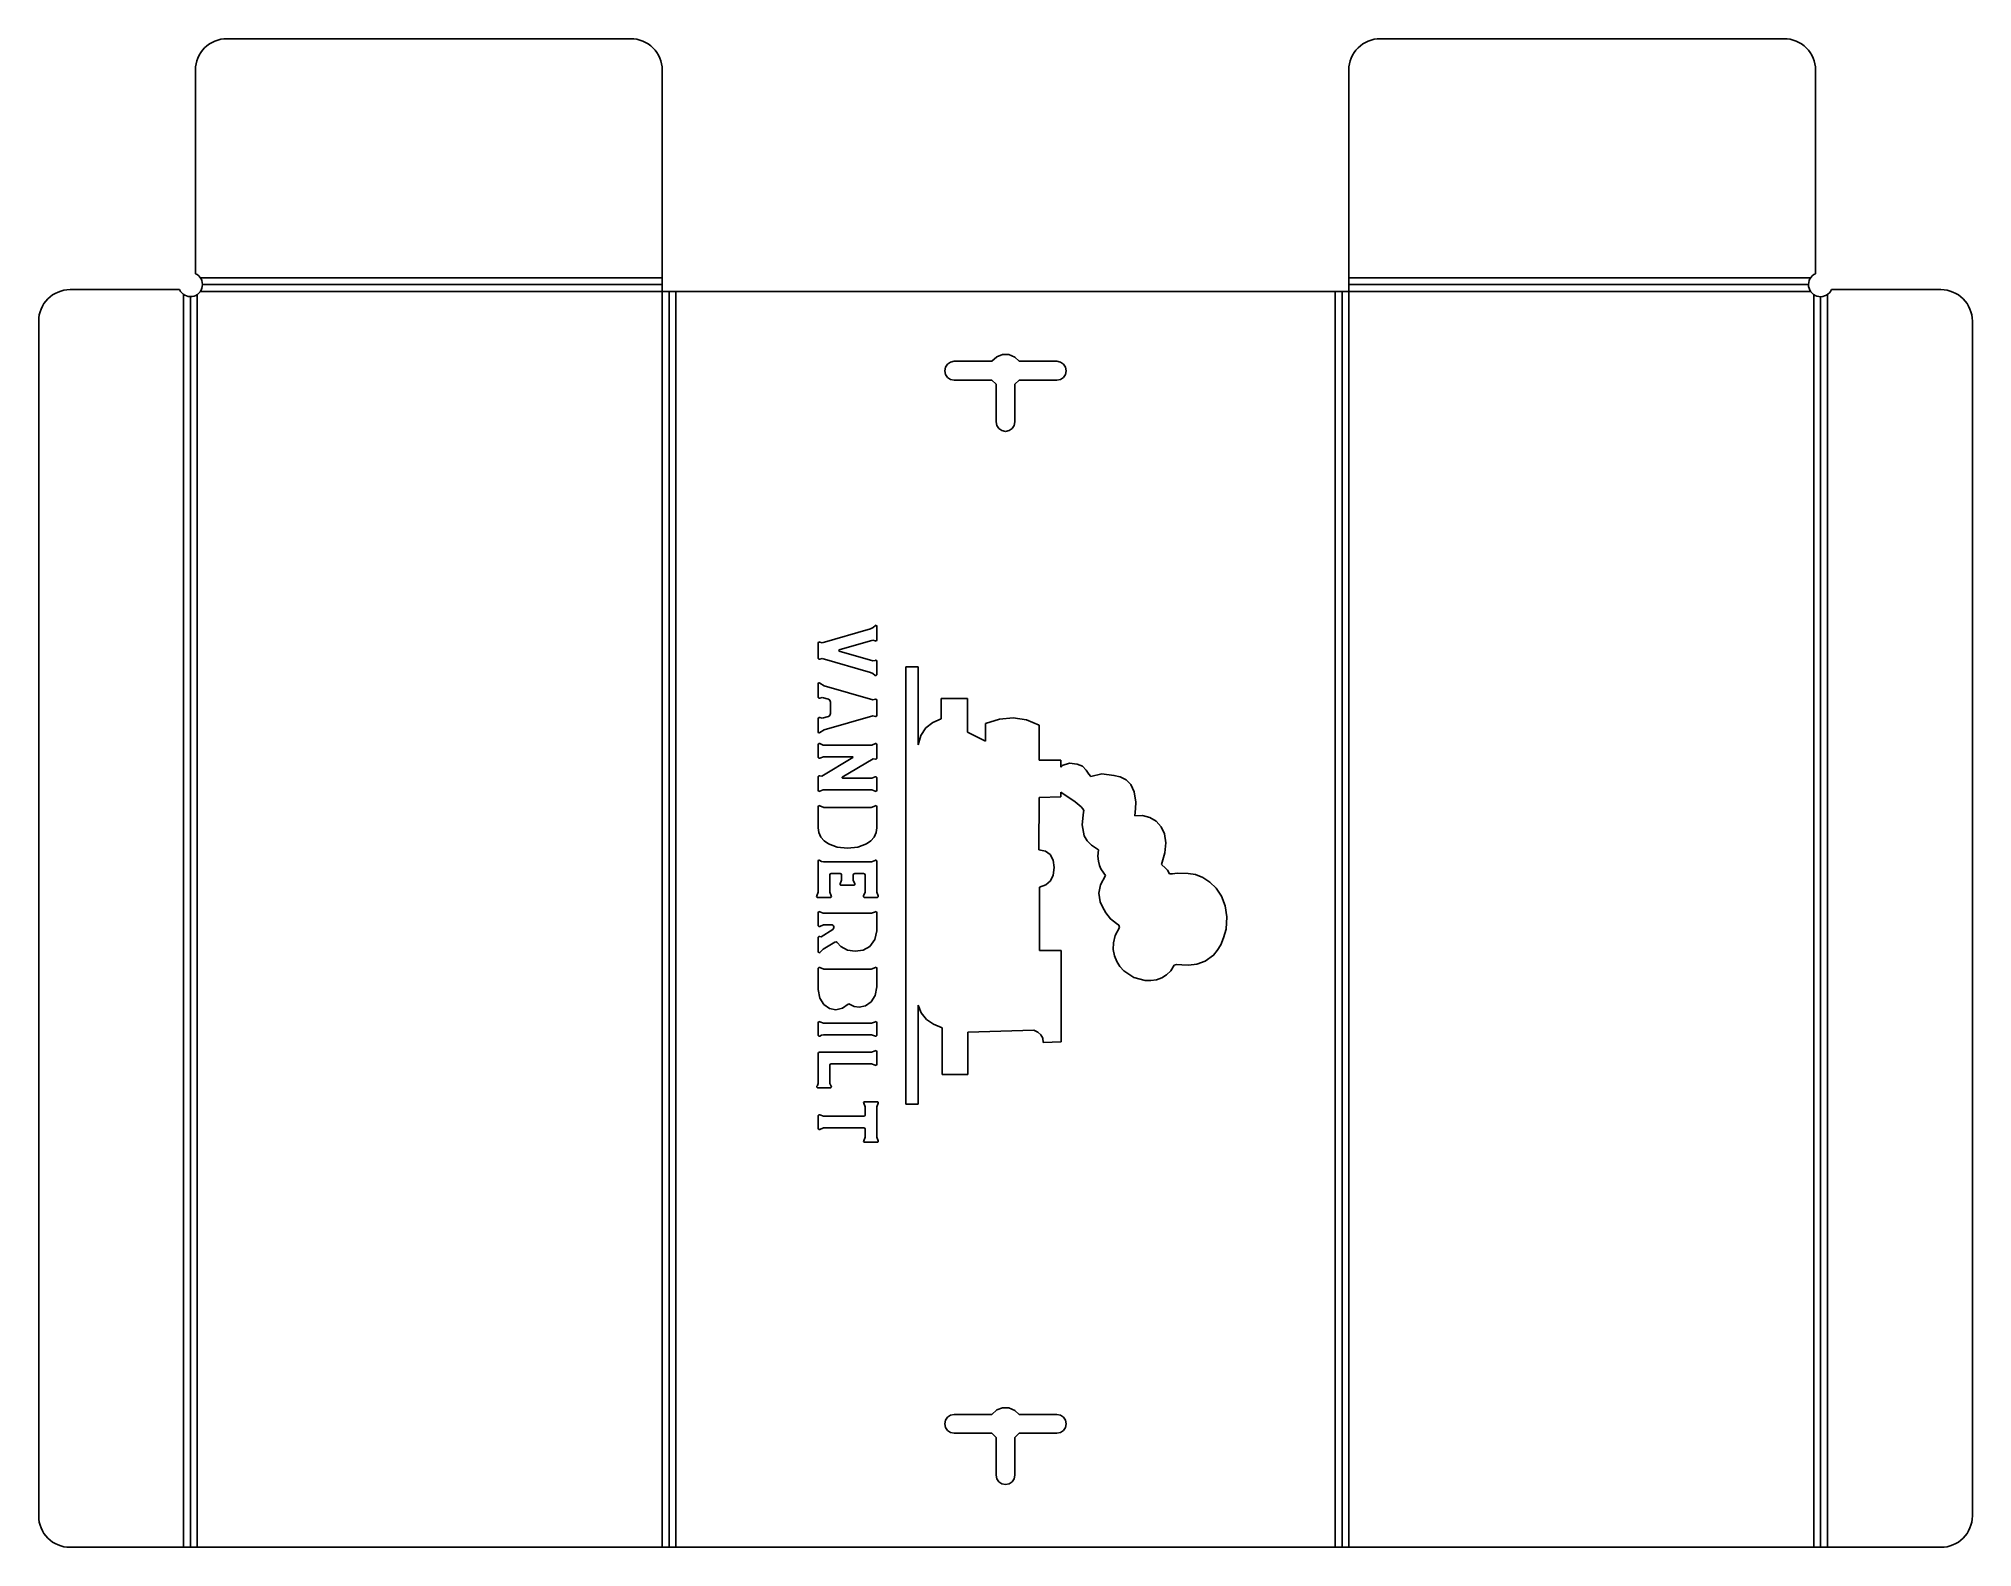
# Model space of a CAD drawing. Header units: millimetres. Extents: x -6 to 385, y 0 to 305.
import ezdxf

# ---------------------------------------------------------------- set-up
doc = ezdxf.new("R2010")
doc.units = ezdxf.units.MM

msp = doc.modelspace()

# ---------------------------------------------------------------- linework, layer by layer
at = {"layer": 'BEND'}
for p, q in [((119.75, 255.38), (26.78, 255.38)), ((351.59, 255.38), (258.62, 255.38)), ((24.34, 252.94), (24.34, 0)), ((121.13, 254), (121.13, 0)), ((257.24, 0), (257.24, 254)), ((354.03, 0), (354.03, 252.94))]:
    msp.add_line(p, q, dxfattribs=at)
at = {"layer": 'BEND_EXTENT'}
for p, q in [((26.35, 256.76), (119.75, 256.76)), ((258.62, 256.76), (352.01, 256.76)), ((22.96, 0), (22.96, 253.37)), ((25.72, 253.37), (25.72, 0)), ((119.75, 254), (26.35, 254)), ((119.75, 0), (119.75, 254)), ((122.51, 254), (122.51, 0)), ((255.86, 0), (255.86, 254)), ((352.01, 254), (258.62, 254)), ((258.62, 254), (258.62, 0)), ((352.65, 0), (352.65, 253.37)), ((355.4, 253.37), (355.4, 0))]:
    msp.add_line(p, q, dxfattribs=at)
at = {"layer": 'INTERIOR_PROFILES'}
for p, q in [((186.45, 239.87), (178.83, 239.87)), ((199.54, 239.87), (191.92, 239.87)), ((178.83, 236.06), (186.45, 236.06)), ((187.28, 235.23), (187.28, 227.61)), ((191.09, 227.61), (191.09, 235.23)), ((191.92, 236.06), (199.54, 236.06)), ((161.86, 185.78), (152.08, 182.96)), ((163.16, 183.47), (163.16, 186.3)), ((151.32, 182.93), (151.32, 179.78)), ((155.56, 181.5), (162.32, 183.46)), ((162.32, 179.26), (155.56, 181.22)), ((162.85, 183.32), (162.86, 183.31)), ((152.08, 179.76), (161.87, 176.93)), ((162.86, 179.41), (162.83, 179.38)), ((162.83, 176.35), (162.86, 176.31)), ((163.16, 179.01), (163.13, 179.03)), ((163.13, 179.03), (163.16, 179.03)), ((163.16, 179.03), (163.16, 179.25)), ((163.16, 176.47), (163.16, 179.01)), ((171.51, 178.07), (169.02, 178.07)), ((169.02, 178.07), (169.02, 89.6)), ((171.51, 162.3), (171.51, 178.07)), ((151.32, 174.66), (151.32, 171.89)), ((162.35, 171.39), (152.5, 174.23)), ((152.12, 171.89), (153.36, 171.53)), ((152.51, 165.33), (162.35, 168.18)), ((153.79, 170.95), (153.79, 168.61)), ((163.16, 168.22), (163.16, 171.36)), ((181.51, 171.66), (176.15, 171.66)), ((176.15, 171.66), (176.15, 167.55)), ((181.51, 164.87), (181.51, 171.66)), ((151.32, 167.64), (151.32, 164.91)), ((151.62, 167.8), (151.61, 167.8)), ((153.36, 168.04), (152.12, 167.68)), ((185.11, 163.04), (181.51, 164.87)), ((185.11, 166.63), (185.11, 163.04)), ((195.97, 159.18), (195.97, 166.3)), ((151.32, 162.38), (151.32, 159.75)), ((162.14, 162.25), (152.33, 162.25)), ((163.16, 159.57), (163.16, 162.38)), ((151.62, 159.6), (151.64, 159.62)), ((158.31, 159.71), (152.04, 155.98)), ((152.36, 159.89), (158.26, 159.89)), ((156.17, 155.74), (162.43, 159.46)), ((200.35, 159.18), (195.97, 159.18)), ((200.35, 157.8), (200.35, 159.18)), ((151.32, 155.87), (151.32, 153.06)), ((151.62, 152.9), (151.63, 152.92)), ((152.34, 153.19), (162.13, 153.19)), ((162.13, 155.56), (156.21, 155.56)), ((162.86, 155.84), (162.85, 155.83)), ((162.85, 152.92), (162.86, 152.9)), ((163.16, 153.06), (163.16, 155.69)), ((200.35, 151.8), (200.35, 152.75)), ((151.32, 149.83), (151.32, 145.5)), ((162.01, 149.63), (152.45, 149.63)), ((163.16, 145.5), (163.16, 149.83)), ((195.9, 141.09), (195.97, 151.67)), ((195.97, 151.67), (200.35, 151.8)), ((151.3, 138.82), (151.3, 132.47)), ((151.63, 138.94), (151.59, 138.97)), ((162.05, 138.65), (152.38, 138.65)), ((162.83, 138.97), (162.8, 138.94)), ((163.13, 132.47), (163.13, 138.82)), ((153.65, 132.5), (153.65, 136)), ((153.95, 136.29), (155.74, 136.29)), ((155.89, 133.9), (158.54, 133.9)), ((156.04, 136), (156.04, 134.95)), ((158.39, 134.95), (158.39, 136)), ((158.69, 136.29), (160.48, 136.29)), ((160.77, 136), (160.77, 132.5)), ((196.03, 120.7), (196.03, 133.51)), ((151.17, 131.45), (153.82, 131.45)), ((160.61, 131.45), (163.27, 131.45)), ((151.32, 128.39), (151.32, 125.72)), ((162.11, 128.25), (152.34, 128.25)), ((152.36, 125.89), (154.1, 125.89)), ((154.45, 125.54), (154.45, 125.26)), ((163.16, 124.65), (163.16, 128.41)), ((151.32, 123.38), (151.32, 120.36)), ((151.63, 123.52), (151.62, 123.53)), ((154.29, 124.96), (151.93, 123.5)), ((152.32, 120.95), (154.68, 122.42)), ((151.62, 120.28), (151.76, 120.46)), ((200.41, 120.7), (196.03, 120.7)), ((200.41, 102.21), (200.41, 120.7)), ((151.32, 117.14), (151.32, 112.83)), ((162.01, 116.96), (152.46, 116.96)), ((163.16, 113.36), (163.16, 117.16)), ((171.51, 89.6), (171.51, 109.68)), ((151.32, 106.15), (151.32, 103.52)), ((162.11, 106.01), (152.37, 106.01)), ((163.16, 103.52), (163.16, 106.15)), ((152.37, 103.65), (162.11, 103.65)), ((176.35, 105.09), (176.35, 95.61)), ((181.58, 104.17), (194.92, 104.56)), ((181.58, 95.61), (181.58, 104.17)), ((196.82, 102.08), (200.41, 102.21)), ((151.3, 99.86), (151.3, 93.81)), ((162.11, 100.15), (151.58, 100.15)), ((153.95, 97.79), (162.1, 97.79)), ((163.13, 97.65), (163.13, 100.28)), ((153.67, 93.81), (153.67, 97.5)), ((162.83, 97.5), (162.85, 97.49)), ((176.35, 95.61), (181.58, 95.61)), ((151.13, 93.38), (151.01, 93.24)), ((151.17, 92.96), (153.8, 92.96)), ((153.95, 93.24), (153.83, 93.38)), ((163.3, 90.1), (160.66, 90.1)), ((151.32, 87.32), (151.32, 84.68)), ((151.63, 87.47), (151.62, 87.48)), ((160.56, 87.18), (152.37, 87.18)), ((160.8, 89.06), (160.8, 87.42)), ((163.16, 82.94), (163.16, 89.06)), ((163.44, 89.8), (163.45, 89.8)), ((169.02, 89.6), (171.51, 89.6)), ((152.36, 84.82), (160.56, 84.82)), ((160.5, 82.22), (160.5, 82.2)), ((160.8, 84.59), (160.8, 82.94)), ((163.45, 82.2), (163.44, 82.22)), ((160.66, 81.91), (163.3, 81.91)), ((186.45, 26.87), (178.83, 26.87)), ((199.54, 26.87), (191.92, 26.87)), ((178.83, 23.06), (186.45, 23.06)), ((187.28, 22.23), (187.28, 14.61)), ((191.09, 14.61), (191.09, 22.23)), ((191.92, 23.06), (199.54, 23.06))]:
    msp.add_line(p, q, dxfattribs=at)
for points in [[(176.92, 237.97), (177.07, 238.71), (177.48, 239.31), (178.09, 239.72), (178.83, 239.87)], [(186.45, 239.87), (187.4, 240.79), (188.6, 241.25), (189.87, 241.23), (191.09, 240.7)], [(191.09, 240.7), (191.92, 239.87)], [(199.54, 239.87), (200.28, 239.72), (200.89, 239.31), (201.29, 238.71), (201.44, 237.97)], [(178.83, 236.06), (178.09, 236.21), (177.48, 236.62), (177.07, 237.22), (176.92, 237.97)], [(187.28, 235.23), (186.45, 236.06)], [(191.92, 236.06), (191.09, 235.23)], [(201.44, 237.97), (201.29, 237.22), (200.89, 236.62), (200.28, 236.21), (199.54, 236.06)], [(189.18, 225.7), (188.44, 225.85), (187.84, 226.26), (187.43, 226.87), (187.28, 227.61)], [(191.09, 227.61), (190.94, 226.87), (190.53, 226.26), (189.92, 225.85), (189.18, 225.7)], [(161.86, 185.78), (162.41, 186.03)], [(162.41, 186.03), (162.86, 186.41)], [(162.86, 186.41), (163.05, 186.47)], [(163.05, 186.47), (163.16, 186.3)], [(151.32, 182.93), (151.42, 183.1)], [(151.42, 183.1), (151.62, 183.06)], [(151.62, 183.06), (152.08, 182.96)], [(155.56, 181.5), (155.45, 181.36)], [(155.45, 181.36), (155.56, 181.22)], [(162.85, 183.32), (162.32, 183.46)], [(163.05, 183.3), (162.86, 183.31)], [(163.16, 183.47), (163.05, 183.3)], [(151.42, 179.62), (151.32, 179.78)], [(151.62, 179.65), (151.42, 179.62)], [(152.08, 179.76), (151.62, 179.65)], [(162.38, 176.7), (161.87, 176.93)], [(162.32, 179.26), (162.83, 179.38)], [(162.83, 176.35), (162.38, 176.7)], [(162.86, 179.41), (163.05, 179.42)], [(163.05, 176.3), (162.86, 176.31)], [(163.05, 179.42), (163.16, 179.25)], [(163.16, 176.47), (163.05, 176.3)], [(151.32, 174.66), (151.38, 174.81)], [(151.38, 174.81), (151.54, 174.85)], [(151.54, 174.85), (151.64, 174.79)], [(151.64, 174.79), (152.5, 174.23)], [(151.42, 171.74), (151.32, 171.89)], [(151.61, 171.76), (151.42, 171.74)], [(152.12, 171.89), (151.61, 171.76)], [(153.67, 171.31), (153.36, 171.53)], [(153.36, 168.04), (153.67, 168.25)], [(153.79, 170.95), (153.67, 171.31)], [(153.67, 168.25), (153.79, 168.61)], [(162.35, 171.39), (162.86, 171.51)], [(162.86, 168.06), (162.35, 168.18)], [(162.86, 171.51), (163.05, 171.53)], [(163.05, 171.53), (163.16, 171.36)], [(163.16, 168.22), (163.05, 168.05)], [(151.32, 167.64), (151.42, 167.81)], [(151.38, 164.76), (151.32, 164.91)], [(151.54, 164.73), (151.38, 164.76)], [(151.42, 167.81), (151.61, 167.8)], [(151.64, 164.79), (151.54, 164.73)], [(151.62, 167.8), (152.12, 167.68)], [(152.51, 165.33), (151.64, 164.79)], [(163.05, 168.05), (162.86, 168.06)], [(171.51, 162.3), (172.07, 164.19), (173.1, 165.71), (174.48, 166.83), (176.15, 167.55)], [(185.11, 166.63), (187.97, 167.52), (190.73, 167.76), (193.4, 167.35), (195.97, 166.3)], [(151.32, 162.38), (151.42, 162.55)], [(151.42, 162.55), (151.62, 162.54)], [(151.62, 162.54), (152.33, 162.25)], [(162.14, 162.25), (162.86, 162.54)], [(162.86, 162.54), (163.05, 162.55)], [(163.05, 162.55), (163.16, 162.38)], [(151.42, 159.58), (151.32, 159.75)], [(151.62, 159.6), (151.42, 159.58)], [(152.36, 159.89), (151.64, 159.62)], [(158.35, 159.83), (158.26, 159.89)], [(158.31, 159.71), (158.35, 159.83)], [(162.86, 159.42), (162.43, 159.46)], [(163.05, 159.41), (162.86, 159.42)], [(163.16, 159.57), (163.05, 159.41)], [(200.35, 157.8), (200.67, 158.11)], [(200.67, 158.11), (202.15, 158.58), (203.68, 158.39)], [(203.68, 158.39), (204.74, 157.97), (205.51, 157.17), (206.06, 156.36), (206.47, 155.93)], [(206.47, 155.93), (208.69, 156.43)], [(208.69, 156.43), (211.12, 156.13), (212.39, 155.81), (213.56, 155.22), (214.54, 154.25), (215.22, 152.79), (215.51, 150.73), (215.48, 149.45), (215.31, 147.97)], [(151.32, 155.87), (151.42, 156.04)], [(151.42, 152.89), (151.32, 153.06)], [(151.42, 156.04), (151.62, 156.02)], [(151.62, 152.9), (151.42, 152.89)], [(151.62, 156.02), (152.04, 155.98)], [(152.34, 153.19), (151.63, 152.92)], [(156.17, 155.74), (156.12, 155.63)], [(156.12, 155.63), (156.21, 155.56)], [(162.13, 155.56), (162.85, 155.83)], [(162.85, 152.92), (162.13, 153.19)], [(162.86, 155.84), (163.05, 155.86)], [(163.05, 152.89), (162.86, 152.9)], [(163.05, 155.86), (163.16, 155.69)], [(163.16, 153.06), (163.05, 152.89)], [(205.03, 149.04), (204.85, 149.33), (204.47, 149.73), (203.29, 150.75), (200.35, 152.75)], [(151.32, 149.83), (151.42, 150)], [(151.42, 150), (151.61, 149.96)], [(151.61, 149.96), (152.45, 149.63)], [(162.01, 149.63), (162.86, 149.96)], [(162.86, 149.96), (163.05, 150)], [(163.05, 150), (163.16, 149.83)], [(206.57, 142.01), (205.68, 142.89), (205.11, 143.92), (204.71, 146.15), (204.86, 148.06), (204.97, 148.71), (205.03, 149.04)], [(151.86, 143.66), (151.45, 144.54), (151.32, 145.5)], [(163.16, 145.5), (163.02, 144.54), (162.61, 143.66)], [(215.31, 147.97), (216.92, 147.98), (218.39, 147.6), (219.67, 146.83), (220.68, 145.72), (221.36, 144.27), (221.63, 142.51), (221.44, 140.45), (220.71, 138.12)], [(153.4, 142.27), (152.51, 142.91), (151.86, 143.66)], [(155.15, 141.63), (153.4, 142.27)], [(157.23, 141.39), (155.15, 141.63)], [(159.29, 141.63), (157.23, 141.39)], [(161.05, 142.27), (159.29, 141.63)], [(162.61, 143.66), (161.95, 142.91), (161.05, 142.27)], [(195.9, 141.09), (197.27, 140.79), (198.25, 140.09), (198.84, 138.99), (199.04, 137.49)], [(207.99, 141.09), (206.57, 142.01)], [(209.41, 135.89), (209.06, 136.36), (208.45, 137.23), (208.16, 137.89), (207.96, 138.74), (207.89, 139.8), (207.99, 141.09)], [(151.3, 138.82), (151.39, 138.99)], [(151.39, 138.99), (151.59, 138.97)], [(151.63, 138.94), (151.98, 138.72)], [(151.98, 138.72), (152.38, 138.65)], [(162.05, 138.65), (162.8, 138.94)], [(162.83, 138.97), (163.02, 138.99)], [(163.02, 138.99), (163.13, 138.82)], [(199.04, 137.49), (198.85, 135.97), (198.29, 134.8), (197.35, 133.98), (196.03, 133.51)], [(220.71, 138.12), (221.56, 137.39), (221.97, 136.95), (222.38, 136.18)], [(153.74, 136.21), (153.65, 136)], [(153.95, 136.29), (153.74, 136.21)], [(155.73, 134.01), (155.74, 134.2)], [(155.89, 133.9), (155.73, 134.01)], [(155.95, 136.21), (155.74, 136.29)], [(155.74, 134.2), (156.04, 134.95)], [(156.04, 136), (155.95, 136.21)], [(158.48, 136.21), (158.39, 136)], [(158.39, 134.95), (158.69, 134.2)], [(158.69, 136.29), (158.48, 136.21)], [(158.69, 134.01), (158.54, 133.9)], [(158.69, 134.2), (158.69, 134.01)], [(160.69, 136.21), (160.48, 136.29)], [(160.77, 136), (160.69, 136.21)], [(209.45, 128.32), (208.79, 129.52), (208.34, 130.55), (208.03, 132.31), (208.42, 133.97), (209.41, 135.89)], [(222.38, 136.18), (222.96, 136.24), (223.92, 136.34), (226.13, 136.29)], [(226.13, 136.29), (227.59, 136.06), (229.08, 135.48), (230.52, 134.55), (231.82, 133.28), (232.89, 131.68), (233.63, 129.76), (233.96, 127.54), (233.8, 125.01)], [(150.99, 131.57), (151.02, 131.77)], [(151.17, 131.45), (150.99, 131.57)], [(151.02, 131.77), (151.3, 132.47)], [(153.65, 132.5), (153.95, 131.75)], [(153.99, 131.56), (153.82, 131.45)], [(153.95, 131.75), (153.99, 131.56)], [(160.44, 131.56), (160.48, 131.75)], [(160.61, 131.45), (160.44, 131.56)], [(160.48, 131.75), (160.77, 132.5)], [(163.13, 132.47), (163.41, 131.77)], [(163.44, 131.57), (163.27, 131.45)], [(163.41, 131.77), (163.44, 131.57)], [(151.32, 128.39), (151.43, 128.57)], [(151.42, 125.57), (151.32, 125.72)], [(151.62, 125.59), (151.42, 125.57)], [(151.43, 128.57), (151.63, 128.52)], [(152.36, 125.89), (151.62, 125.59)], [(151.63, 128.52), (152.34, 128.25)], [(154.35, 125.79), (154.1, 125.89)], [(154.29, 124.96), (154.45, 125.26)], [(154.45, 125.54), (154.35, 125.79)], [(162.11, 128.25), (162.86, 128.54)], [(162.86, 128.54), (163.05, 128.58)], [(163.05, 128.58), (163.16, 128.41)], [(211.64, 126.16), (210.4, 127.09), (209.45, 128.32)], [(211.35, 123.72), (212.27, 125.35)], [(212.27, 125.35), (212.07, 125.83), (211.64, 126.16)], [(151.32, 123.38), (151.42, 123.54)], [(151.42, 123.54), (151.62, 123.53)], [(151.63, 123.52), (151.93, 123.5)], [(154.93, 122.47), (154.68, 122.42)], [(155.14, 122.32), (154.93, 122.47)], [(155.87, 121.54), (155.14, 122.32)], [(157.21, 120.8), (155.87, 121.54)], [(161.73, 121.54), (160.37, 120.8)], [(162.79, 122.91), (161.73, 121.54)], [(163.16, 124.65), (162.79, 122.91)], [(223.27, 117.71), (222.59, 116.62), (221.74, 115.78), (220.77, 115.17), (219.7, 114.78), (218.57, 114.61), (217.42, 114.64), (215.14, 115.26), (213.14, 116.57), (212.32, 117.45), (211.67, 118.47), (211.21, 119.62), (210.98, 120.88), (211.02, 122.25), (211.35, 123.72)], [(233.8, 125.01), (233.3, 123.29), (232.7, 121.85), (232.01, 120.69), (231.25, 119.76), (229.59, 118.52), (227.86, 117.93), (226.22, 117.77), (224.82, 117.82), (223.78, 117.87), (223.27, 117.71)], [(151.43, 120.21), (151.32, 120.36)], [(151.62, 120.28), (151.43, 120.21)], [(152.32, 120.95), (151.76, 120.46)], [(158.79, 120.54), (157.21, 120.8)], [(160.37, 120.8), (158.79, 120.54)], [(162.86, 117.29), (163.05, 117.33)], [(163.05, 117.33), (163.16, 117.16)], [(151.32, 117.14), (151.42, 117.3)], [(151.42, 117.3), (151.61, 117.29)], [(151.61, 117.29), (152.46, 116.96)], [(162.01, 116.96), (162.86, 117.29)], [(151.62, 111.05), (151.32, 112.83)], [(152.43, 109.77), (151.62, 111.05)], [(153.56, 108.98), (152.43, 109.77)], [(157.37, 109.84), (156.21, 109.02)], [(157.51, 109.91), (157.37, 109.84)], [(157.65, 109.88), (157.51, 109.91)], [(158.58, 109.41), (157.65, 109.88)], [(160.89, 109.52), (159.6, 109.26)], [(162.04, 110.3), (160.89, 109.52)], [(162.85, 111.59), (162.04, 110.3)], [(163.16, 113.36), (162.85, 111.59)], [(176.35, 105.09), (174.61, 105.78), (173.18, 106.78), (172.12, 108.08), (171.51, 109.68)], [(151.32, 106.15), (151.42, 106.32)], [(151.42, 106.32), (151.62, 106.3)], [(151.62, 106.3), (152.37, 106.01)], [(154.86, 108.72), (153.56, 108.98)], [(156.21, 109.02), (154.86, 108.72)], [(159.6, 109.26), (158.58, 109.41)], [(162.11, 106.01), (162.86, 106.3)], [(162.86, 106.3), (163.05, 106.32)], [(163.05, 106.32), (163.16, 106.15)], [(151.42, 103.35), (151.32, 103.52)], [(151.62, 103.36), (151.42, 103.35)], [(151.96, 103.58), (151.62, 103.36)], [(152.37, 103.65), (151.96, 103.58)], [(162.86, 103.36), (162.11, 103.65)], [(163.05, 103.35), (162.86, 103.36)], [(163.16, 103.52), (163.05, 103.35)], [(196.82, 102.08), (196.7, 102.95), (196.34, 103.65), (195.75, 104.19), (194.92, 104.56)], [(151.3, 99.86), (151.38, 100.06)], [(151.38, 100.06), (151.58, 100.15)], [(153.95, 97.79), (153.74, 97.71)], [(162.83, 97.5), (162.1, 97.79)], [(162.11, 100.15), (162.85, 100.43)], [(162.85, 100.43), (163.04, 100.45)], [(163.04, 100.45), (163.13, 100.28)], [(153.74, 97.71), (153.67, 97.5)], [(163.04, 97.48), (162.85, 97.49)], [(163.13, 97.65), (163.04, 97.48)], [(151, 93.05), (151.01, 93.24)], [(151.17, 92.96), (151, 93.05)], [(151.13, 93.38), (151.3, 93.81)], [(153.67, 93.81), (153.83, 93.38)], [(153.96, 93.05), (153.8, 92.96)], [(153.95, 93.24), (153.96, 93.05)], [(160.49, 90), (160.66, 90.1)], [(160.5, 89.8), (160.49, 90)], [(163.3, 90.1), (163.45, 90)], [(163.45, 90), (163.45, 89.8)], [(151.32, 87.32), (151.42, 87.49)], [(151.42, 87.49), (151.62, 87.48)], [(151.63, 87.47), (152.37, 87.18)], [(160.8, 89.06), (160.5, 89.8)], [(160.56, 87.18), (160.73, 87.25)], [(160.73, 87.25), (160.8, 87.42)], [(163.44, 89.8), (163.16, 89.06)], [(151.42, 84.53), (151.32, 84.68)], [(151.62, 84.53), (151.42, 84.53)], [(152.36, 84.82), (151.62, 84.53)], [(160.49, 82.01), (160.5, 82.2)], [(160.5, 82.22), (160.8, 82.94)], [(160.73, 84.75), (160.56, 84.82)], [(160.8, 84.59), (160.73, 84.75)], [(163.16, 82.94), (163.44, 82.22)], [(163.45, 82.2), (163.45, 82.01)], [(160.66, 81.91), (160.49, 82.01)], [(163.45, 82.01), (163.3, 81.91)], [(186.45, 26.87), (187.4, 27.78), (188.6, 28.24), (189.87, 28.22), (191.09, 27.7)], [(191.09, 27.7), (191.92, 26.87)], [(176.92, 24.96), (177.07, 25.7), (177.48, 26.31), (178.09, 26.72), (178.83, 26.87)], [(178.83, 23.06), (178.09, 23.21), (177.48, 23.61), (177.07, 24.22), (176.92, 24.96)], [(199.54, 26.87), (200.28, 26.72), (200.89, 26.31), (201.29, 25.7), (201.44, 24.96)], [(201.44, 24.96), (201.29, 24.22), (200.89, 23.61), (200.28, 23.21), (199.54, 23.06)], [(187.28, 22.23), (186.45, 23.06)], [(191.92, 23.06), (191.09, 22.23)], [(189.18, 12.7), (188.44, 12.85), (187.84, 13.26), (187.43, 13.86), (187.28, 14.61)], [(191.09, 14.61), (190.94, 13.86), (190.53, 13.26), (189.92, 12.85), (189.18, 12.7)]]:
    msp.add_lwpolyline(points, dxfattribs=at)
at = {"layer": 'OUTER_PROFILES'}
msp.add_lwpolyline([(356.24, 254.36, -1.43416), (353, 257.59), (353, 298.77, 0.414214), (346.65, 305.12), (264.97, 305.12, 0.414214), (258.62, 298.77), (258.62, 254), (119.75, 254), (119.75, 298.77, 0.414214), (113.4, 305.12), (31.71, 305.12, 0.414214), (25.36, 298.77), (25.36, 257.59, -1.43416), (22.13, 254.36), (0, 254.36, 0.414214), (-6.35, 248.01), (-6.35, 6.35, 0.414214), (0, 0), (378.37, 0, 0.414214), (384.72, 6.35), (384.72, 248.01, 0.414214), (378.37, 254.36)], format="xyb", close=True, dxfattribs=at)

doc.saveas('drawing.dxf')
